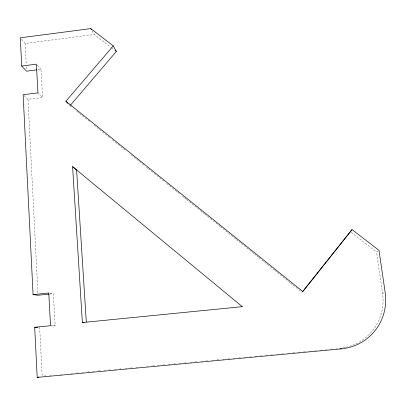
<?xml version="1.0" encoding="UTF-8"?>
<svg xmlns="http://www.w3.org/2000/svg" width="406" height="406" viewBox="0 0 406 406"><rect width="100%" height="100%" fill="white"/><g stroke="black" fill="none" stroke-linecap="round" stroke-linejoin="round"><path stroke-width="0.3" stroke-dasharray="2.03 1.52" d="M345.968 347.292A50.633 49.009 43.3 0 0 382.559 293.203L376.555 251.989L378.022 251.009M382.559 293.203L384.122 292.772M21.518 39.235L25.162 43.472L94.278 34.485L110.818 47.228M37.854 69.741L40.986 69.345L42.544 97.531L28.014 99.333L24.02 95.562M49.71 294.051L53.394 293.67L55.165 325.688L51.445 326.059M44.056 376.083L45.949 375.905M49.74 375.55L50.999 375.428M60.469 374.54L61.732 374.423M71.202 373.535L72.461 373.413M76.881 373.002L78.145 372.881M81.931 372.525L83.194 372.409M87.61 371.992L89.508 371.815M92.659 371.52L93.923 371.399M98.343 370.988L100.236 370.805M104.022 370.45L105.286 370.333M109.072 369.978L110.336 369.861M114.756 369.445L116.02 369.328M119.806 368.968L121.069 368.851M125.484 368.435L126.748 368.318M130.534 367.963L131.798 367.846M136.218 367.43L137.482 367.308M146.947 366.42L148.21 366.303M152.631 365.887L154.524 365.71M157.68 365.415L158.944 365.293M163.359 364.882L164.623 364.761M168.409 364.405L170.302 364.228M174.093 363.872L175.351 363.756M179.142 363.4L180.401 363.279M184.821 362.862L186.085 362.746M190.505 362.33L191.764 362.213M195.555 361.858L196.814 361.741M201.234 361.325L202.498 361.203M206.284 360.848L207.547 360.731M211.968 360.315L213.226 360.198M217.017 359.843L218.91 359.665M222.696 359.31L223.96 359.188M228.375 358.777L229.639 358.655M233.43 358.3L234.688 358.183M239.109 357.767L240.372 357.65M244.158 357.295L245.422 357.173M249.837 356.762L251.101 356.641M254.887 356.285L256.785 356.108M260.571 355.752L261.834 355.636M265.62 355.28L267.513 355.098M271.299 354.742L272.563 354.626M276.983 354.21L278.247 354.093M282.033 353.738L283.297 353.616M287.712 353.205L288.976 353.083M292.762 352.728L294.654 352.55M298.446 352.195L299.709 352.078M303.495 351.723L305.388 351.545M309.174 351.19L310.438 351.068M314.858 350.657L316.117 350.535M319.908 350.18L321.801 350.002M325.587 349.647L326.85 349.53M330.636 349.175L332.529 348.998M336.32 348.637L337.579 348.521M50.537 325.703L55.165 325.688M49.923 293.162L53.394 293.67M111.32 47.614L114.827 50.319M351.175 232.435L376.555 251.989M69.959 105.768L71.441 106.956M76.871 111.32L90.208 122.039M94.156 125.21L109.468 137.512M112.426 139.897L126.256 151.007M131.194 154.975L144.526 165.689M146.505 167.277L147.987 168.47M148.479 168.866L163.785 181.167M166.749 183.548L180.579 194.662M182.553 196.245L184.035 197.438M184.527 197.834L186.009 199.026M186.506 199.422L199.838 210.135M200.331 210.531L202.305 212.12M202.802 212.516L204.284 213.708M204.776 214.104L218.108 224.817M218.606 225.218L220.082 226.406M220.58 226.802L222.554 228.39M223.046 228.786L235.886 239.104M236.383 239.504L238.358 241.088M238.85 241.489L240.824 243.072M241.321 243.473L254.161 253.791M254.653 254.186L256.628 255.775M257.125 256.171L258.602 257.358M259.099 257.759L272.431 268.473M272.923 268.868L274.405 270.061M274.903 270.457L276.877 272.045M277.369 272.441L290.209 282.759M290.701 283.155L292.68 284.743M293.173 285.139L302.064 292.284M37.951 92.878L42.544 97.531M68.741 104.413L69.553 105.316M37.23 65.102L40.986 69.345M92.05 30.744L94.278 34.485M25.162 43.472L26.223 64.249M26.354 66.767L26.481 69.284M28.014 99.333L37.925 293.35M39.656 327.226L42.163 376.26M345.384 347.424A50.633 49.009 43.3 0 1 343.04 347.876M342.446 347.972A50.633 49.009 43.3 0 1 341.258 348.145"/><path stroke-width="0.61" d="M302.455 291.792L352.022 229.598L379.001 250.355L385.167 292.487A51.785 50.105 43 0 1 341.121 348.876L37.19 377.397L34.698 327.277L50.537 325.703L48.766 292.995L33.074 294.609L23.132 94.725L37.951 92.878L36.398 64.158L21.706 66.036L20.3 37.819L90.777 28.603L113.254 45.898L116.334 51.476L70.37 105.286M352.022 229.598L302.84 291.554L65.899 101.256L113.254 45.898M37.19 377.397L38.849 377.017M36.601 69.903L26.578 71.177L21.706 66.036M49.09 294.111L38.027 295.248L33.074 294.609M86.3 321.963L76.592 169.911L72.593 166.658L82.377 322.547L242.275 306.672M34.698 327.277L37.799 327.246M82.377 322.547L84.078 322.567M340.025 348.521L341.121 348.876M115.329 50.704L116.334 51.476M72.593 166.658L242.331 306.667M65.899 101.256L67.929 103.51M90.777 28.603L91.416 29.674"/></g></svg>
